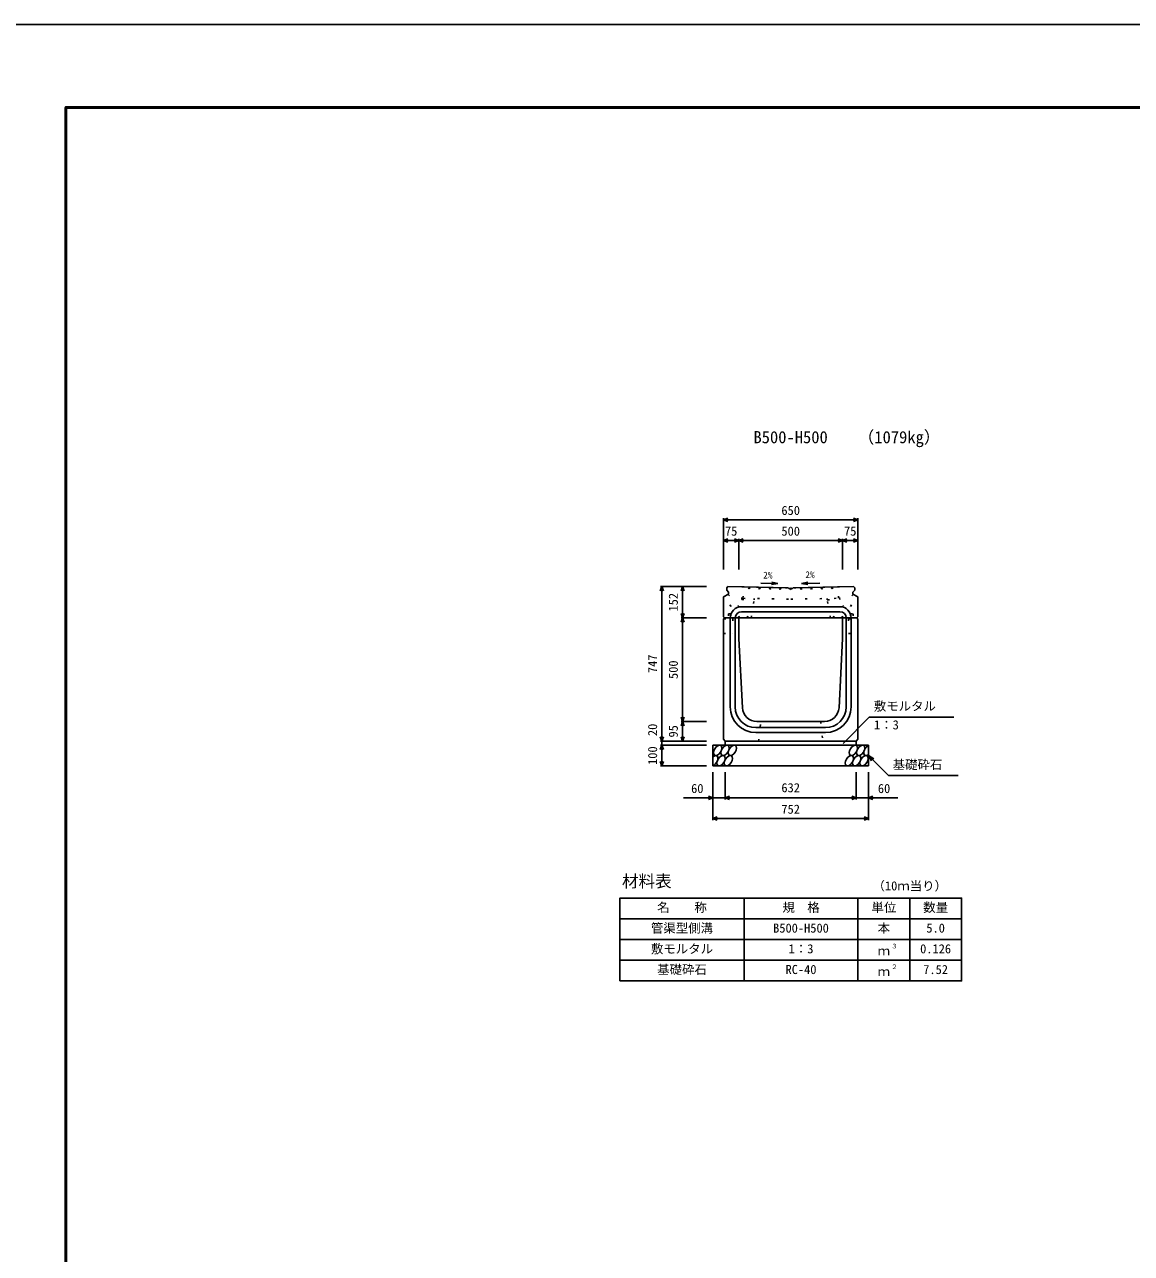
# Model space of a CAD drawing. Units: millimetres, scale not verified. Extents: x -12600 to 12600, y -5940 to 5940.
# Drawn here: x -4000 to 1346, y 5 to 5940 of the extents above; entities that cross this region are included whole.
import ezdxf
from ezdxf.enums import TextEntityAlignment as Align

# ---------------------------------------------------------------- set-up
doc = ezdxf.new("R2010")
doc.units = ezdxf.units.MM
doc.header["$LTSCALE"] = 40
doc.linetypes.add('DOTTED', pattern=[1.75, 0.25, -1.5])
for name, color, linetype, lineweight in [('0-0_DIM', 7, 'Continuous', 25), ('0-1_Defpoints', 5, 'Continuous', 25), ('0-2_HATCH', 6, 'Continuous', 25), ('0-3_HYO', 3, 'Continuous', 25), ('0-4_HYO2', 4, 'Continuous', 25), ('0-5_OUTLINE', 3, 'Continuous', 25), ('0-6_OUTLINE2', 4, 'DOTTED', 25), ('0-7_TXT', 7, 'Continuous', 25), ('0-8_WAKU', 3, 'Continuous', 25)]:
    doc.layers.add(name, color=color, linetype=linetype, lineweight=lineweight)
doc.styles.add('ＭＳ ゴシック', font='')
doc.styles.get('ＭＳ ゴシック').set_extended_font_data('MS Gothic')

msp = doc.modelspace()

# ---------------------------------------------------------------- linework, layer by layer
at = {"layer": '0-0_DIM'}
for p, q in [((-625, 3555.96), (-625, 3308.46)), ((25, 3548.46), (-625, 3548.46)), ((25, 3555.96), (25, 3308.46)), ((-625, 3448.46), (-50, 3448.46)), ((-550, 3448.46), (-625, 3448.46)), ((-550, 3455.96), (-550, 3308.46)), ((-50, 3455.96), (-50, 3308.46)), ((-50, 3448.46), (25, 3448.46)), ((-929.5, 3226.46), (-707, 3226.46)), ((-922, 3226.46), (-922, 2479.46)), ((-822, 3074.46), (-822, 3226.46)), ((-829.5, 3074.46), (-707, 3074.46)), ((-822, 3074.46), (-822, 2574.46)), ((-829.5, 2574.46), (-707, 2574.46)), ((-822, 2574.46), (-822, 2479.46)), ((-46.89, 2468.65), (79.34, 2594.89)), ((79.34, 2594.89), (487.24, 2594.89)), ((-929.5, 2479.46), (-707, 2479.46)), ((-929.5, 2459.46), (-707, 2459.46)), ((-922, 2479.46), (-922, 2459.46)), ((-922, 2459.46), (-922, 2359.46)), ((76, 2409.46), (171.76, 2313.71)), ((76, 2409.46), (101.98, 2394.46)), ((76, 2409.46), (91, 2383.48)), ((-929.5, 2359.46), (-707, 2359.46)), ((-676, 2098.1), (-676, 2329.46)), ((-616, 2198.1), (-616, 2329.46)), ((16, 2198.1), (16, 2329.46)), ((76, 2098.1), (76, 2329.46)), ((171.76, 2313.71), (509.31, 2313.71)), ((-676, 2205.6), (-817.79, 2205.6)), ((-676, 2205.6), (-616, 2205.6)), ((-616, 2205.6), (16, 2205.6)), ((76, 2205.6), (16, 2205.6)), ((76, 2205.6), (217.79, 2205.6)), ((-676, 2105.6), (76, 2105.6))]:
    msp.add_line(p, q, dxfattribs=at)
for points in [[(-603.86, 3540.77), (-625, 3548.46), (-603.86, 3556.16)], [(3.86, 3556.16), (25, 3548.46), (3.86, 3540.77)], [(-603.86, 3456.16), (-625, 3448.46), (-603.86, 3440.77)], [(-571.14, 3456.16), (-550, 3448.46), (-571.14, 3440.77)], [(-528.86, 3440.77), (-550, 3448.46), (-528.86, 3456.16)], [(-71.14, 3456.16), (-50, 3448.46), (-71.14, 3440.77)], [(-28.86, 3456.16), (-50, 3448.46), (-28.86, 3440.77)], [(3.86, 3456.16), (25, 3448.46), (3.86, 3440.77)], [(-914.3, 3205.32), (-922, 3226.46), (-929.7, 3205.32)], [(-829.7, 3205.32), (-822, 3226.46), (-814.3, 3205.32)], [(-829.7, 3095.61), (-822, 3074.46), (-814.3, 3095.61)], [(-829.7, 3053.32), (-822, 3074.46), (-814.3, 3053.32)], [(-814.3, 2595.61), (-822, 2574.46), (-829.7, 2595.61)], [(-829.7, 2553.32), (-822, 2574.46), (-814.3, 2553.32)], [(-914.3, 2500.61), (-922, 2479.46), (-929.7, 2500.61)], [(-814.3, 2500.61), (-822, 2479.46), (-829.7, 2500.61)], [(-914.3, 2438.32), (-922, 2459.46), (-929.7, 2438.32)], [(-914.3, 2380.61), (-922, 2359.46), (-929.7, 2380.61)], [(-697.14, 2213.29), (-676, 2205.6), (-697.14, 2197.9)], [(-594.86, 2197.9), (-616, 2205.6), (-594.86, 2213.29)], [(-5.14, 2213.29), (16, 2205.6), (-5.14, 2197.9)], [(97.14, 2213.29), (76, 2205.6), (97.14, 2197.9)], [(-654.86, 2097.9), (-676, 2105.6), (-654.86, 2113.29)], [(54.86, 2113.29), (76, 2105.6), (54.86, 2097.9)]]:
    msp.add_lwpolyline(points, dxfattribs=at)
at = {"layer": '0-1_Defpoints'}
msp.add_lwpolyline([(-4200, -5940), (12600, -5940), (12600, 5940), (-4200, 5940)], close=True, dxfattribs=at)
at = {"layer": '0-2_HATCH', "linetype": 'DOTTED'}
for p, q in [((-536.62, 3163.18), (-535.4, 3224.17)), ((-535.4, 3224.17), (-300, 3219.46)), ((-530.5, 3169.06), (-529.4, 3224.05)), ((-64.66, 3224.41), (-300, 3219.46)), ((-63.38, 3163.43), (-64.66, 3224.41)), ((-123.36, 3162.17), (-123.49, 3168.16)), ((-123.36, 3162.17), (-63.38, 3163.43))]:
    msp.add_line(p, q, dxfattribs=at)
for points in [[(-530.5, 3169.06), (-299.97, 3164.45), (-69.5, 3169.3), (-70.66, 3224.29)], [(-99.87, 3215.19), (-104.2, 3219.34), (-100.04, 3223.67)], [(-100.04, 3223.67), (-95.72, 3219.51), (-99.87, 3215.19)], [(-536.62, 3163.18), (-476.63, 3161.98), (-476.51, 3167.98)]]:
    msp.add_lwpolyline(points, dxfattribs=at)
for points in [[(-499.96, 3223.46), (-495.8, 3219.14), (-500.13, 3214.98), (-504.29, 3219.31)], [(-449.97, 3222.46), (-445.81, 3218.14), (-450.14, 3213.98), (-454.3, 3218.31)], [(-399.98, 3221.46), (-395.82, 3217.14), (-400.15, 3212.98), (-404.31, 3217.31)], [(-349.99, 3220.46), (-345.83, 3216.14), (-350.16, 3211.98), (-354.32, 3216.31)], [(-300, 3219.46), (-295.76, 3215.22), (-300, 3210.98), (-304.24, 3215.22)], [(-250.01, 3220.51), (-245.68, 3216.36), (-249.84, 3212.03), (-254.17, 3216.19)], [(-199.85, 3213.08), (-204.18, 3217.24), (-200.02, 3221.57), (-195.7, 3217.41)], [(-150.03, 3222.62), (-145.7, 3218.46), (-149.86, 3214.13), (-154.19, 3218.29)]]:
    msp.add_lwpolyline(points, close=True, dxfattribs=at)
at = {"layer": '0-2_HATCH'}
for centre in [(-653.11, 2434.46), (-617.63, 2434.46), (-582.16, 2434.46), (2.05, 2434.46), (37.52, 2434.46), (-636.23, 2384.46), (-600.75, 2384.46), (-16.55, 2384.46), (18.93, 2384.46), (54.41, 2384.46)]:
    msp.add_ellipse(centre, major_axis=(14.54, 23.54), ratio=0.5792, dxfattribs=at)
for centre, start_param, end_param in [((73, 2434.46), 0.6666252, 4.1103269), ((-671.7, 2384.46), 3.7419964, 7.318141)]:
    msp.add_ellipse(centre, major_axis=(14.54, 23.54), ratio=0.5792, start_param=start_param, end_param=end_param, dxfattribs=at)
at = {"layer": '0-3_HYO'}
for p, q in [((-525, 1721.36), (-525, 1321.36)), ((25, 1721.36), (25, 1321.36)), ((275, 1721.36), (275, 1321.36)), ((-1125, 1621.36), (525, 1621.36))]:
    msp.add_line(p, q, dxfattribs=at)
msp.add_lwpolyline([(-1125, 1321.36), (525, 1321.36), (525, 1721.36), (-1125, 1721.36)], close=True, dxfattribs=at)
at = {"layer": '0-4_HYO2'}
for p, q in [((-1125, 1521.36), (525, 1521.36)), ((-1125, 1421.36), (525, 1421.36))]:
    msp.add_line(p, q, dxfattribs=at)
at = {"layer": '0-5_OUTLINE'}
for p, q in [((-603.32, 3225.53), (-609, 3219.96)), ((-609, 3219.96), (-609, 3208.96)), ((-600, 3198.96), (-609, 3208.96)), ((-603.32, 3225.53), (-312, 3219.7)), ((-312, 3219.7), (-309, 3216.46)), ((-309, 3216.46), (-291, 3216.46)), ((-291, 3216.46), (-288, 3219.72)), ((0, 3198.96), (9, 3208.96)), ((9, 3219.96), (9, 3208.96)), ((-625, 3175.96), (-600, 3188.96)), ((-625, 3175.96), (-625, 3080.46)), ((-600, 3188.96), (-600, 3198.96)), ((0, 3188.96), (0, 3198.96)), ((25, 3175.96), (0, 3188.96)), ((25, 3080.46), (25, 3175.96)), ((-625, 3080.46), (-619, 3074.46)), ((-625, 3068.46), (-619, 3074.46)), ((-625, 2488.46), (-625, 3068.46)), ((-619, 3074.46), (19, 3074.46)), ((-550, 3074.46), (-550, 2974.46)), ((-50, 3074.46), (-50, 2974.46)), ((19, 3074.46), (25, 3080.46)), ((19, 3074.46), (25, 3068.46)), ((25, 3068.46), (25, 2488.46)), ((-550, 2974.46), (-533.33, 2640.97)), ((-50, 2974.46), (-66.67, 2640.97)), ((-136.59, 2574.46), (-463.41, 2574.46)), ((-676, 2459.46), (76, 2459.46)), ((-676, 2359.46), (-676, 2459.46)), ((-625, 2488.46), (-616, 2479.46)), ((16, 2479.46), (-616, 2479.46)), ((-616, 2479.46), (-616, 2459.46)), ((16, 2479.46), (25, 2488.46)), ((16, 2479.46), (16, 2459.46)), ((76, 2359.46), (76, 2459.46)), ((-676, 2359.46), (76, 2359.46))]:
    msp.add_line(p, q, dxfattribs=at)
msp.add_lwpolyline([(-288, 3219.72), (3, 3225.84), (9, 3219.96)], dxfattribs=at)
for centre, start, end in [((-463.41, 2644.46), 182.86241, 270), ((-136.59, 2644.46), 270, 356.75146)]:
    msp.add_arc(centre, 70, start, end, dxfattribs=at)
at = {"layer": '0-6_OUTLINE2'}
for p, q in [((-545.77, 3074.46), (-623.37, 3176.81)), ((-601.49, 3188.19), (-503.12, 3074.46)), ((-491.5, 3074.46), (-476.64, 3162.17)), ((-108.5, 3074.46), (-123.36, 3162.17)), ((1.49, 3188.19), (-96.88, 3074.46)), ((-54.23, 3074.46), (23.37, 3176.81)), ((-601, 3094.96), (-589, 3094.96)), ((-601, 3094.96), (-601, 3069.96)), ((-589, 3094.96), (-589, 3069.96)), ((-11, 3094.96), (1, 3094.96)), ((-11, 3094.96), (-11, 3069.96)), ((1, 3094.96), (1, 3069.96)), ((-623.5, 3069.96), (-580, 3069.96)), ((-580, 3069.96), (-580, 2999.46)), ((-20.55, 3069.96), (23.5, 3069.96)), ((-20.55, 3069.96), (-20.55, 2999.46)), ((-625, 2999.46), (-580, 2999.46)), ((-20.55, 2999.46), (24.45, 2999.46)), ((-455, 2479.46), (-445, 2574.46)), ((-155, 2574.46), (-145, 2479.46))]:
    msp.add_line(p, q, dxfattribs=at)
at = {"layer": '0-6_OUTLINE2', "linetype": 'Continuous'}
for p, q in [((-538, 3128.46), (-62, 3128.46)), ((-538, 3104.46), (-62, 3104.46)), ((-592, 3074.46), (-592, 2644.46)), ((-568, 3074.46), (-568, 2644.46)), ((-32, 3074.46), (-32, 2644.46)), ((-8, 3074.46), (-8, 2644.46)), ((-132, 2544.46), (-468, 2544.46)), ((-132, 2520.46), (-468, 2520.46))]:
    msp.add_line(p, q, dxfattribs=at)
for centre, radius, start, end in [((-538, 3074.46), 54, 90, 180), ((-538, 3074.46), 30, 90, 180), ((-62, 3074.46), 54, 0, 90), ((-62, 3074.46), 30, 0, 90), ((-468, 2644.46), 124, 180, 270), ((-468, 2644.46), 100, 180, 270), ((-132, 2644.46), 100, 270, 0), ((-132, 2644.46), 124, 270, 0)]:
    msp.add_arc(centre, radius, start, end, dxfattribs=at)
at = {"layer": '0-7_TXT'}
for p, q in [((-444.74, 3242.36), (-362.45, 3240.72)), ((-362.45, 3240.72), (-392.09, 3236.1)), ((-362.45, 3240.72), (-391.88, 3246.52)), ((-247.38, 3240.57), (-217.95, 3246.4)), ((-247.38, 3240.57), (-158.75, 3242.44)), ((-247.38, 3240.57), (-217.73, 3235.99))]:
    msp.add_line(p, q, dxfattribs=at)
at = {"layer": '0-8_WAKU', "lineweight": 50}
msp.add_lwpolyline([(-3800, -5540), (12200, -5540), (12200, 5540), (-3800, 5540)], close=True, dxfattribs=at)

# ---------------------------------------------------------------- texts
at = {"layer": '0-0_DIM', "style": 'ＭＳ ゴシック'}
for s, p in [('650', (-345, 3558.46)), ('75', (-617.5, 3458.46)), ('500', (-345, 3458.46)), ('75', (-42.5, 3458.46)), ('敷モルタル', (101.38, 2613.62)), ('1：3', (102.38, 2522.93)), ('基礎砕石', (192.32, 2330.88)), ('60', (-781, 2215.6)), ('632', (-345, 2219.46)), ('60', (121, 2215.6)), ('752', (-345, 2115.6))]:
    msp.add_text(s, height=43.99, dxfattribs=at).set_placement(p, align=Align.BOTTOM_LEFT)
for s, p in [('152', (-832, 3105.46)), ('747', (-932, 2807.96)), ('500', (-832, 2779.46)), ('20', (-932, 2503.78)), ('95', (-832, 2496.96)), ('100', (-932, 2364.46))]:
    msp.add_text(s, height=43.99, rotation=90, dxfattribs=at).set_placement(p, align=Align.BOTTOM_LEFT)
at = {"layer": '0-7_TXT', "style": 'ＭＳ ゴシック'}
for s, height, p in [('B500-H500', 58.65, (-480, 3900.44)), ('（1079kg）', 58.65, (23.7, 3900.44)), ('2%', 32.99, (-432.93, 3254.76)), ('2%', 32.99, (-229.21, 3256.85)), ('材料表', 58.65, (-1115, 1756.36)), ('（10ｍ当り）', 43.99, (95, 1745.36)), ('名\u3000\u3000称', 43.99, (-945, 1641.36)), ('規\u3000格', 43.99, (-340, 1641.36)), ('単位', 43.99, (90, 1641.36)), ('数量', 43.99, (340, 1641.36)), ('管渠型側溝', 43.99, (-975, 1541.36)), ('本', 43.99, (120, 1541.36)), ('B500-H500', 43.99, (-385, 1541.36)), ('5.0', 43.99, (355, 1541.36)), ('敷モルタル', 43.99, (-975, 1441.36)), ('1：3', 43.99, (-310, 1441.36)), ('３', 21.99, (185.54, 1471.73)), ('0.126', 43.99, (325, 1441.36)), ('ｍ', 43.99, (120, 1431.36)), ('基礎砕石', 43.99, (-945, 1341.36)), ('RC-40', 43.99, (-325, 1341.36)), ('ｍ', 43.99, (120, 1331.36)), ('２', 21.99, (185.54, 1371.73)), ('7.52', 43.99, (340, 1341.36))]:
    msp.add_text(s, height=height, dxfattribs=at).set_placement(p, align=Align.BOTTOM_LEFT)

doc.saveas('drawing.dxf')
